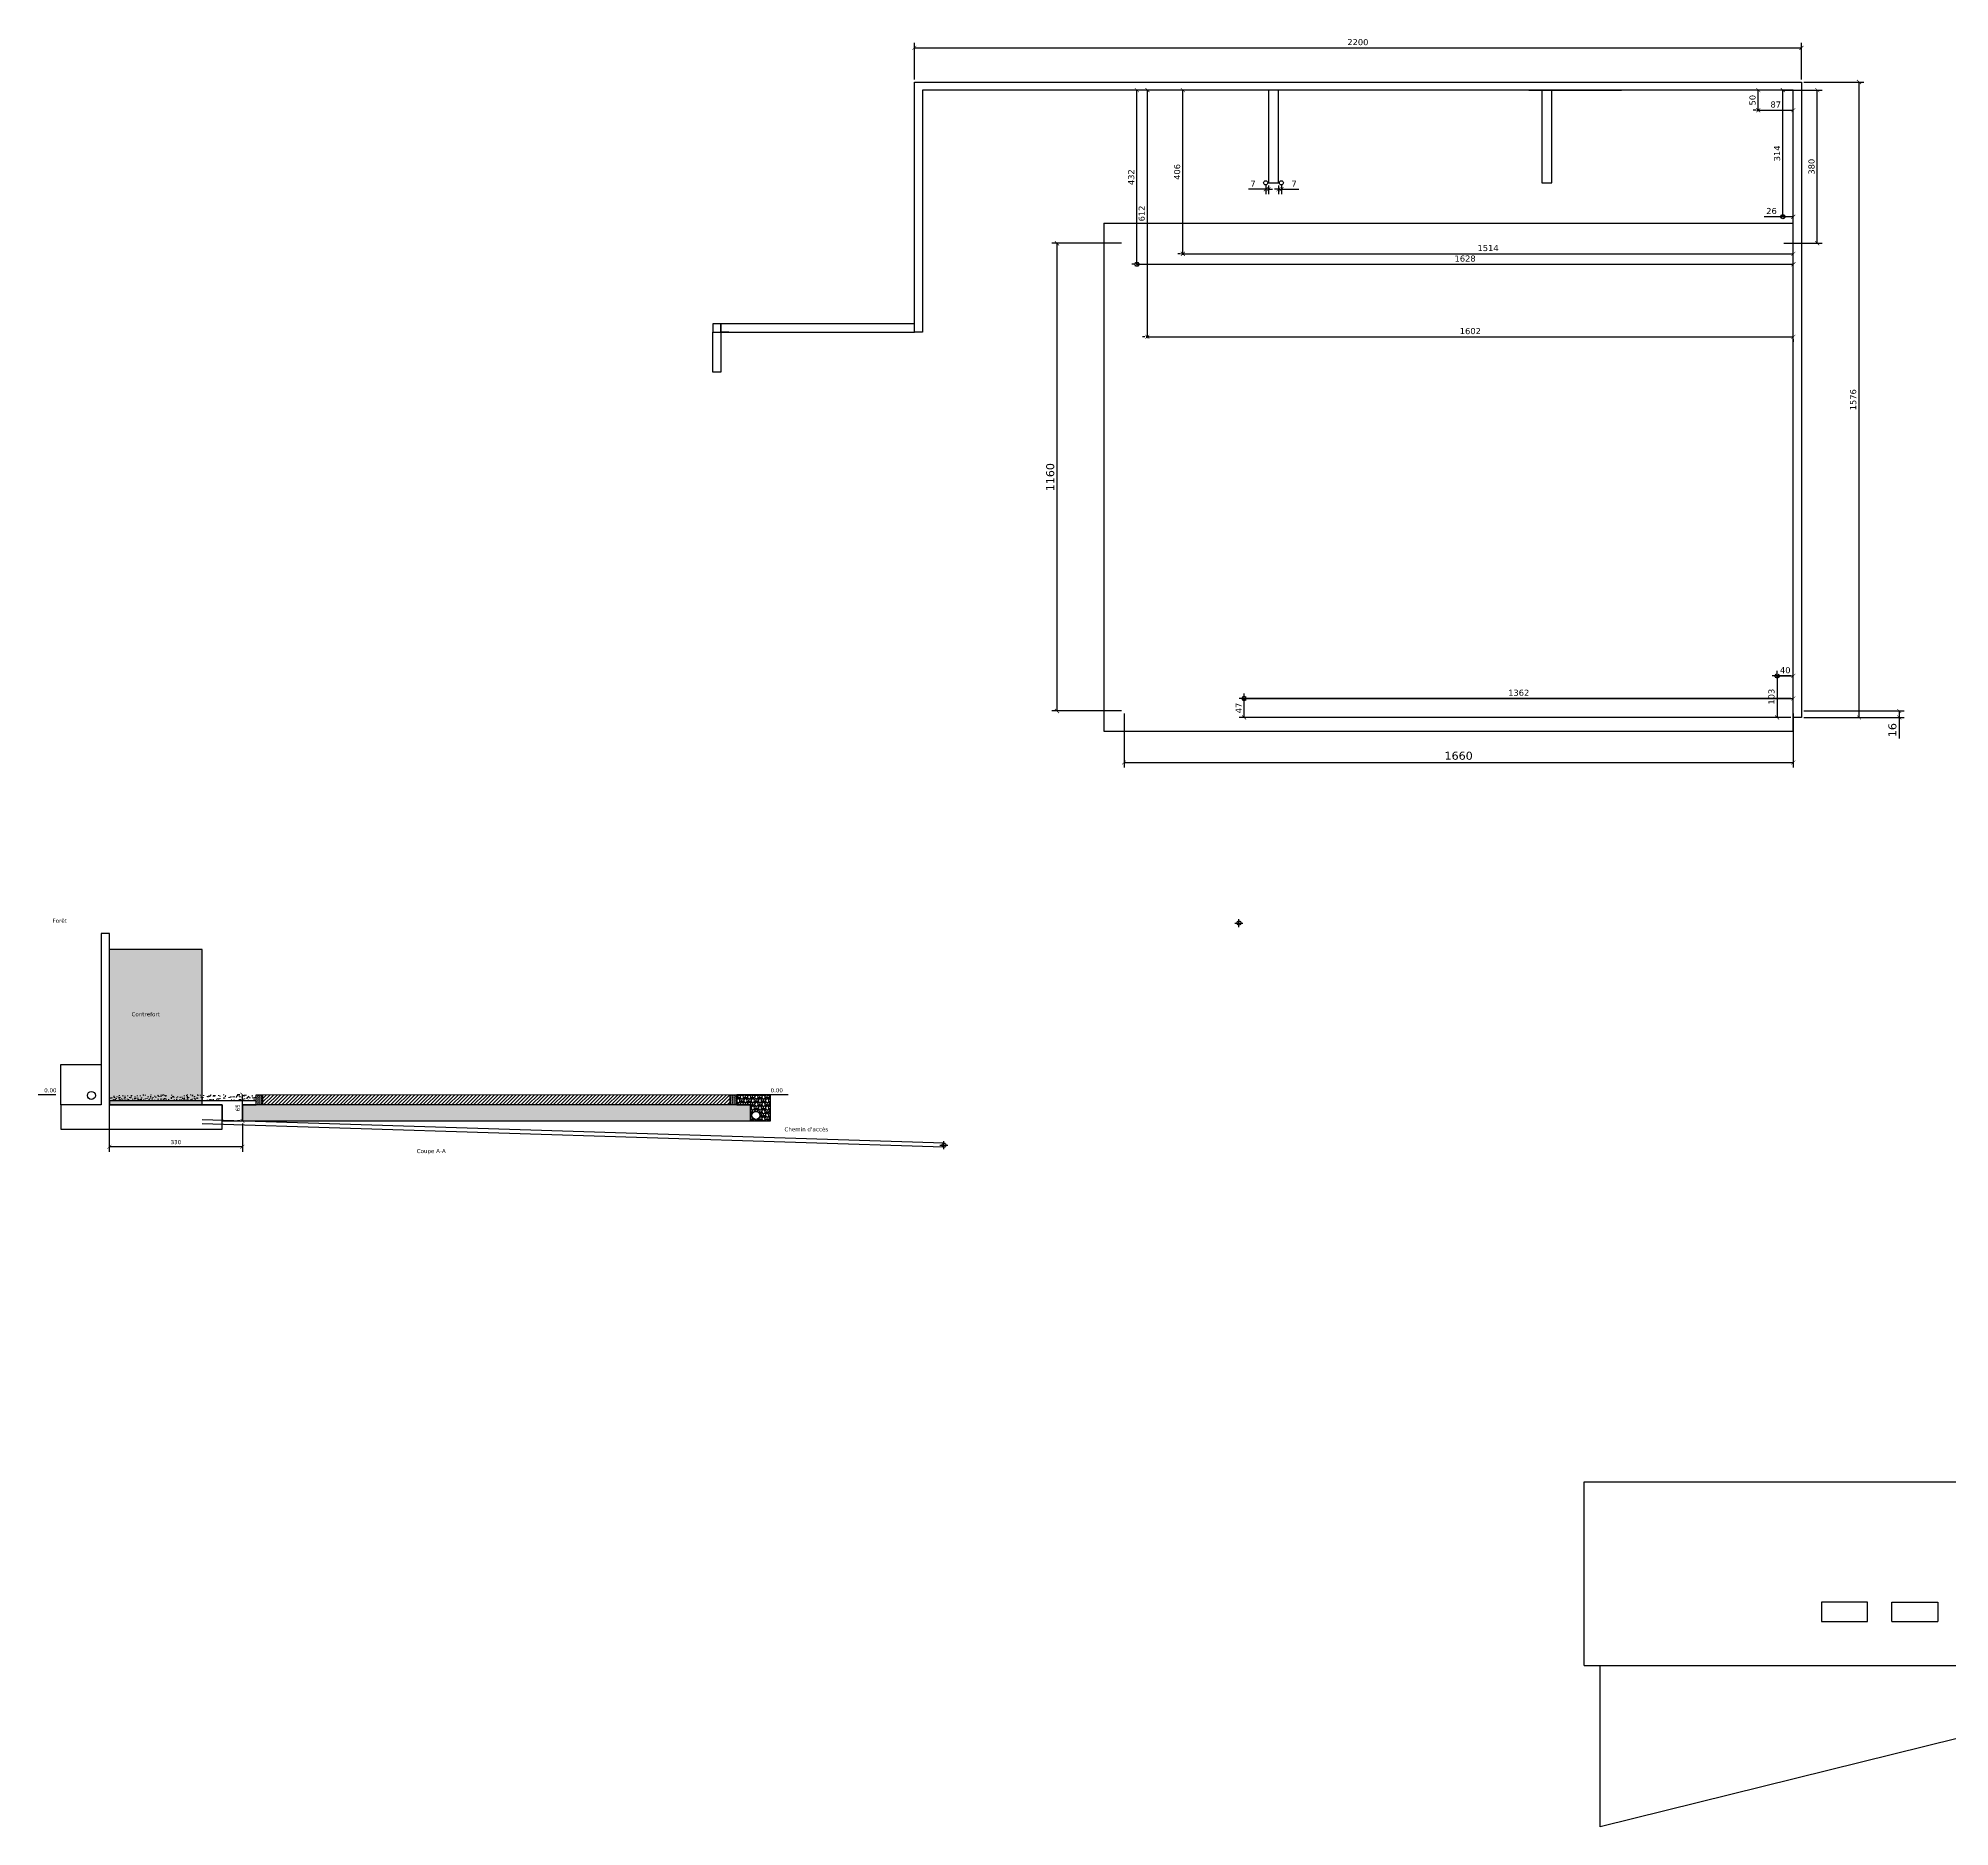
# Model space of a CAD drawing. Header units: centimetres. Extents: x -262314 to 1497847, y -126598 to 219599.
# Drawn here: x 198621 to 246031, y 58258 to 102619 of the extents above; entities that cross this region are included whole.
import ezdxf

# ---------------------------------------------------------------- set-up
doc = ezdxf.new("R2010")
doc.units = ezdxf.units.CM
doc.header["$PDMODE"] = 34
doc.header["$PDSIZE"] = 100
doc.layers.add('canalisations', color=1, linetype='Continuous', true_color=0xff0000)
for name, color, linetype in [('Dimensions', 6, 'Continuous'), ('Gravier', 120, 'Continuous'), ('Isolant pourtour radier', 36, 'Continuous'), ('Misapor', 4, 'Continuous'), ('Mur de soutenement', 1, 'Continuous'), ('Mur de soutenement-fondations', 242, 'Continuous'), ('Title Block', 250, 'Continuous')]:
    doc.layers.add(name, color=color, linetype=linetype)
doc.layers.add('hatches', color=253, linetype='Continuous', lineweight=5)
doc.styles.add('Seb', font='Verdana.ttf')
doc.dimstyles.new('d', dxfattribs={"dimtxt": 1, "dimasz": 1, "dimexe": 1.25, "dimexo": 0.625, "dimtad": 1, "dimdec": 1, "dimlfac": 0.1, "dimtxsty": 'Seb', "dimblk": 'ARCHTICK', "dimblk1": 'ARCHTICK', "dimblk2": 'ARCHTICK', "dimcen": 2.5, "dimclrd": 256, "dimclre": 256, "dimadec": 0, "dimazin": 0, "dimtfac": 1, "dimtdec": 1, "dimtmove": 0, "dimatfit": 3, "dimldrblk": 'ARCHTICK', "dimfxl": 1, "dimlwd": -1, "dimlwe": -1, "dimarcsym": 0})
pattern_1 = [(45, (138773.464, 181799.1), (4e-15, 44.9012806), [31.75, -31.75]), (135, (138795.914, 181821.55), (-44.9012806, 4e-15), [31.75, -31.75])]

# ---------------------------------------------------------------- blocks, each defined once
blk = doc.blocks.new('_ArchTick')
at = {"color": 0, "linetype": 'ByBlock', "const_width": 0.15}
blk.add_lwpolyline([(-0.5, -0.5), (0.5, 0.5)], dxfattribs=at)
blk = doc.blocks.new('*D2214')
at = {"layer": 'Defpoints', "color": 0, "transparency": 16777216}
for p in [(242350, 102379), (220350, 101532), (242350, 101532)]:
    blk.add_point(p, dxfattribs=at)
at = {"layer": 'Dimensions', "transparency": 16777216}
for p, q in [((220350, 101594), (220350, 102504)), ((242350, 101594), (242350, 102504)), ((220350, 102379), (242350, 102379))]:
    blk.add_line(p, q, dxfattribs=at)
at = {"layer": 'Dimensions', "transparency": 16777216, "xscale": 100, "yscale": 100, "zscale": 100, "rotation": 180}
blk.add_blockref('_ArchTick', (220350, 102379), dxfattribs=at)
at = {"layer": 'Dimensions', "transparency": 16777216, "xscale": 100, "yscale": 100, "zscale": 100}
blk.add_blockref('_ArchTick', (242350, 102379), dxfattribs=at)
at = {"layer": 'Dimensions', "color": 0, "transparency": 16777216, "insert": (231350, 102520), "char_height": 150, "attachment_point": 5, "style": 'Seb'}
blk.add_mtext('2200', dxfattribs=at)
blk = doc.blocks.new('*D2215')
at = {"layer": 'Defpoints', "color": 0, "transparency": 16777216}
for p in [(242350, 101532), (242350, 85772), (243778, 85772)]:
    blk.add_point(p, dxfattribs=at)
at = {"layer": 'Dimensions', "transparency": 16777216}
for p, q in [((242412, 101532), (243903, 101532)), ((243778, 101532), (243778, 85772)), ((242412, 85772), (243903, 85772))]:
    blk.add_line(p, q, dxfattribs=at)
at = {"layer": 'Dimensions', "transparency": 16777216, "xscale": 100, "yscale": 100, "zscale": 100}
for p, rotation in [((243778, 101532), 90), ((243778, 85772), 270)]:
    blk.add_blockref('_ArchTick', p, dxfattribs=dict(at, rotation=rotation))
at = {"layer": 'Dimensions', "color": 0, "transparency": 16777216, "insert": (243636, 93652), "char_height": 150, "attachment_point": 5, "rotation": 90, "style": 'Seb'}
blk.add_mtext('1576', dxfattribs=at)
blk = doc.blocks.new('*D2216')
at = {"layer": 'Defpoints', "color": 0, "transparency": 16777216}
for p in [(241850, 101332), (242743, 101332), (241850, 97532)]:
    blk.add_point(p, dxfattribs=at)
at = {"layer": 'Dimensions', "transparency": 16777216}
for p, q in [((241912, 101332), (242868, 101332)), ((242743, 97532), (242743, 101332)), ((241912, 97532), (242868, 97532))]:
    blk.add_line(p, q, dxfattribs=at)
at = {"layer": 'Dimensions', "transparency": 16777216, "xscale": 100, "yscale": 100, "zscale": 100}
for p, rotation in [((242743, 101332), 90), ((242743, 97532), 270)]:
    blk.add_blockref('_ArchTick', p, dxfattribs=dict(at, rotation=rotation))
at = {"layer": 'Dimensions', "color": 0, "transparency": 16777216, "insert": (242602, 99432), "char_height": 150, "attachment_point": 5, "rotation": 90, "style": 'Seb'}
blk.add_mtext('380', dxfattribs=at)
blk = doc.blocks.new('*D2217')
at = {"layer": 'Defpoints', "color": 0, "transparency": 16777216}
for p in [(241890, 98192), (241890, 98192), (242150, 98192)]:
    blk.add_point(p, dxfattribs=at)
at = {"layer": 'Dimensions', "transparency": 16777216}
for p, q in [((241890, 98192), (241429, 98192)), ((241890, 98254), (241890, 98317)), ((242150, 98192), (241890, 98192)), ((242150, 98254), (242150, 98317))]:
    blk.add_line(p, q, dxfattribs=at)
at = {"layer": 'Dimensions', "transparency": 16777216, "xscale": 100, "yscale": 100, "zscale": 100, "rotation": 180}
blk.add_blockref('_ArchTick', (241890, 98192), dxfattribs=at)
at = {"layer": 'Dimensions', "transparency": 16777216, "xscale": 100, "yscale": 100, "zscale": 100}
blk.add_blockref('_ArchTick', (242150, 98192), dxfattribs=at)
at = {"layer": 'Dimensions', "color": 0, "transparency": 16777216, "insert": (241609, 98333), "char_height": 150, "attachment_point": 5, "style": 'Seb'}
blk.add_mtext('26', dxfattribs=at)
blk = doc.blocks.new('*D2218')
at = {"layer": 'Defpoints', "color": 0, "transparency": 16777216}
for p in [(229064, 99032), (229064, 98872), (229134, 99032)]:
    blk.add_point(p, dxfattribs=at)
at = {"layer": 'Dimensions', "transparency": 16777216}
for p, q in [((229064, 98872), (228634, 98872)), ((229064, 98969), (229064, 98747)), ((229134, 98872), (229064, 98872)), ((229134, 98969), (229134, 98747)), ((229134, 98872), (229234, 98872))]:
    blk.add_line(p, q, dxfattribs=at)
at = {"layer": 'Dimensions', "transparency": 16777216, "xscale": 100, "yscale": 100, "zscale": 100}
blk.add_blockref('_ArchTick', (229064, 98872), dxfattribs=at)
at = {"layer": 'Dimensions', "transparency": 16777216, "xscale": 100, "yscale": 100, "zscale": 100, "rotation": 180}
blk.add_blockref('_ArchTick', (229134, 98872), dxfattribs=at)
at = {"layer": 'Dimensions', "color": 0, "transparency": 16777216, "insert": (228749, 99010), "char_height": 150, "attachment_point": 5, "style": 'Seb'}
blk.add_mtext('7', dxfattribs=at)
blk = doc.blocks.new('*D2219')
at = {"layer": 'Defpoints', "color": 0, "transparency": 16777216}
for p in [(229384, 99032), (229454, 99032), (229454, 98872)]:
    blk.add_point(p, dxfattribs=at)
at = {"layer": 'Dimensions', "transparency": 16777216}
for p, q in [((229384, 98872), (229284, 98872)), ((229384, 98969), (229384, 98747)), ((229384, 98872), (229454, 98872)), ((229454, 98969), (229454, 98747)), ((229454, 98872), (229883, 98872))]:
    blk.add_line(p, q, dxfattribs=at)
at = {"layer": 'Dimensions', "transparency": 16777216, "xscale": 100, "yscale": 100, "zscale": 100}
blk.add_blockref('_ArchTick', (229384, 98872), dxfattribs=at)
at = {"layer": 'Dimensions', "transparency": 16777216, "xscale": 100, "yscale": 100, "zscale": 100, "rotation": 180}
blk.add_blockref('_ArchTick', (229454, 98872), dxfattribs=at)
at = {"layer": 'Dimensions', "color": 0, "transparency": 16777216, "insert": (229768, 99010), "char_height": 150, "attachment_point": 5, "style": 'Seb'}
blk.add_mtext('7', dxfattribs=at)
blk = doc.blocks.new('*D2220')
at = {"layer": 'Defpoints', "color": 0, "transparency": 16777216}
for p in [(227010, 97272), (242150, 97272), (242150, 97272)]:
    blk.add_point(p, dxfattribs=at)
at = {"layer": 'Dimensions', "transparency": 16777216}
for p, q in [((227010, 97334), (227010, 97397)), ((227010, 97272), (242150, 97272)), ((242150, 97334), (242150, 97397))]:
    blk.add_line(p, q, dxfattribs=at)
at = {"layer": 'Dimensions', "transparency": 16777216, "xscale": 100, "yscale": 100, "zscale": 100, "rotation": 180}
blk.add_blockref('_ArchTick', (227010, 97272), dxfattribs=at)
at = {"layer": 'Dimensions', "transparency": 16777216, "xscale": 100, "yscale": 100, "zscale": 100}
blk.add_blockref('_ArchTick', (242150, 97272), dxfattribs=at)
at = {"layer": 'Dimensions', "color": 0, "transparency": 16777216, "insert": (234580, 97413), "char_height": 150, "attachment_point": 5, "style": 'Seb'}
blk.add_mtext('1514', dxfattribs=at)
blk = doc.blocks.new('*D2221')
at = {"layer": 'Defpoints', "color": 0, "transparency": 16777216}
for p in [(227010, 101332), (227010, 101332), (227010, 97272)]:
    blk.add_point(p, dxfattribs=at)
at = {"layer": 'Dimensions', "transparency": 16777216}
for p, q in [((226947, 101332), (226885, 101332)), ((227010, 97272), (227010, 101332)), ((226947, 97272), (226885, 97272))]:
    blk.add_line(p, q, dxfattribs=at)
at = {"layer": 'Dimensions', "transparency": 16777216, "xscale": 100, "yscale": 100, "zscale": 100}
for p, rotation in [((227010, 101332), 90), ((227010, 97272), 270)]:
    blk.add_blockref('_ArchTick', p, dxfattribs=dict(at, rotation=rotation))
at = {"layer": 'Dimensions', "color": 0, "transparency": 16777216, "insert": (226869, 99302), "char_height": 150, "attachment_point": 5, "rotation": 90, "style": 'Seb'}
blk.add_mtext('406', dxfattribs=at)
blk = doc.blocks.new('*D2222')
at = {"layer": 'Defpoints', "color": 0, "transparency": 16777216}
for p in [(241280, 101332), (241280, 101332), (241280, 100832)]:
    blk.add_point(p, dxfattribs=at)
at = {"layer": 'Dimensions', "transparency": 16777216}
for p, q in [((241217, 101332), (241155, 101332)), ((241280, 100832), (241280, 101332)), ((241217, 100832), (241155, 100832))]:
    blk.add_line(p, q, dxfattribs=at)
at = {"layer": 'Dimensions', "transparency": 16777216, "xscale": 100, "yscale": 100, "zscale": 100}
for p, rotation in [((241280, 101332), 90), ((241280, 100832), 270)]:
    blk.add_blockref('_ArchTick', p, dxfattribs=dict(at, rotation=rotation))
at = {"layer": 'Dimensions', "color": 0, "transparency": 16777216, "insert": (241139, 101082), "char_height": 150, "attachment_point": 5, "rotation": 90, "style": 'Seb'}
blk.add_mtext('50', dxfattribs=at)
blk = doc.blocks.new('*D2223')
at = {"layer": 'Defpoints', "color": 0, "transparency": 16777216}
for p in [(241280, 100832), (242150, 100832), (242150, 100832)]:
    blk.add_point(p, dxfattribs=at)
at = {"layer": 'Dimensions', "transparency": 16777216}
for p, q in [((241280, 100894), (241280, 100957)), ((241280, 100832), (242150, 100832)), ((242150, 100894), (242150, 100957))]:
    blk.add_line(p, q, dxfattribs=at)
at = {"layer": 'Dimensions', "transparency": 16777216, "xscale": 100, "yscale": 100, "zscale": 100, "rotation": 180}
blk.add_blockref('_ArchTick', (241280, 100832), dxfattribs=at)
at = {"layer": 'Dimensions', "transparency": 16777216, "xscale": 100, "yscale": 100, "zscale": 100}
blk.add_blockref('_ArchTick', (242150, 100832), dxfattribs=at)
at = {"layer": 'Dimensions', "color": 0, "transparency": 16777216, "insert": (241715, 100973), "char_height": 150, "attachment_point": 5, "style": 'Seb'}
blk.add_mtext('87', dxfattribs=at)
blk = doc.blocks.new('*D2224')
at = {"layer": 'Defpoints', "color": 0, "transparency": 16777216}
for p in [(241890, 101332), (241890, 101332), (241890, 98192)]:
    blk.add_point(p, dxfattribs=at)
at = {"layer": 'Dimensions', "transparency": 16777216}
for p, q in [((241827, 101332), (241765, 101332)), ((241890, 98192), (241890, 101332)), ((241827, 98192), (241765, 98192))]:
    blk.add_line(p, q, dxfattribs=at)
at = {"layer": 'Dimensions', "transparency": 16777216, "xscale": 100, "yscale": 100, "zscale": 100}
for p, rotation in [((241890, 101332), 90), ((241890, 98192), 270)]:
    blk.add_blockref('_ArchTick', p, dxfattribs=dict(at, rotation=rotation))
at = {"layer": 'Dimensions', "color": 0, "transparency": 16777216, "insert": (241749, 99762), "char_height": 150, "attachment_point": 5, "rotation": 90, "style": 'Seb'}
blk.add_mtext('314', dxfattribs=at)
blk = doc.blocks.new('*D2225')
at = {"layer": 'Defpoints', "color": 0, "transparency": 16777216}
for p in [(225870, 97012), (242150, 97012), (242150, 97012)]:
    blk.add_point(p, dxfattribs=at)
at = {"layer": 'Dimensions', "transparency": 16777216}
for p, q in [((225870, 97074), (225870, 97137)), ((225870, 97012), (242150, 97012)), ((242150, 97074), (242150, 97137))]:
    blk.add_line(p, q, dxfattribs=at)
at = {"layer": 'Dimensions', "transparency": 16777216, "xscale": 100, "yscale": 100, "zscale": 100, "rotation": 180}
blk.add_blockref('_ArchTick', (225870, 97012), dxfattribs=at)
at = {"layer": 'Dimensions', "transparency": 16777216, "xscale": 100, "yscale": 100, "zscale": 100}
blk.add_blockref('_ArchTick', (242150, 97012), dxfattribs=at)
at = {"layer": 'Dimensions', "color": 0, "transparency": 16777216, "insert": (234010, 97153), "char_height": 150, "attachment_point": 5, "style": 'Seb'}
blk.add_mtext('1628', dxfattribs=at)
blk = doc.blocks.new('*D2226')
at = {"layer": 'Defpoints', "color": 0, "transparency": 16777216}
for p in [(225870, 101332), (225870, 101332), (225870, 97012)]:
    blk.add_point(p, dxfattribs=at)
at = {"layer": 'Dimensions', "transparency": 16777216}
for p, q in [((225807, 101332), (225745, 101332)), ((225870, 97012), (225870, 101332)), ((225807, 97012), (225745, 97012))]:
    blk.add_line(p, q, dxfattribs=at)
at = {"layer": 'Dimensions', "transparency": 16777216, "xscale": 100, "yscale": 100, "zscale": 100}
for p, rotation in [((225870, 101332), 90), ((225870, 97012), 270)]:
    blk.add_blockref('_ArchTick', p, dxfattribs=dict(at, rotation=rotation))
at = {"layer": 'Dimensions', "color": 0, "transparency": 16777216, "insert": (225729, 99172), "char_height": 150, "attachment_point": 5, "rotation": 90, "style": 'Seb'}
blk.add_mtext('432', dxfattribs=at)
blk = doc.blocks.new('*D2227')
at = {"layer": 'Defpoints', "color": 0, "transparency": 16777216}
for p in [(226130, 95212), (242150, 95216), (242150, 95212)]:
    blk.add_point(p, dxfattribs=at)
at = {"layer": 'Dimensions', "transparency": 16777216}
for p, q in [((226130, 95274), (226130, 95337)), ((226130, 95212), (242150, 95212)), ((242150, 95153), (242150, 95087))]:
    blk.add_line(p, q, dxfattribs=at)
at = {"layer": 'Dimensions', "transparency": 16777216, "xscale": 100, "yscale": 100, "zscale": 100, "rotation": 180}
blk.add_blockref('_ArchTick', (226130, 95212), dxfattribs=at)
at = {"layer": 'Dimensions', "transparency": 16777216, "xscale": 100, "yscale": 100, "zscale": 100}
blk.add_blockref('_ArchTick', (242150, 95212), dxfattribs=at)
at = {"layer": 'Dimensions', "color": 0, "transparency": 16777216, "insert": (234140, 95353), "char_height": 150, "attachment_point": 5, "style": 'Seb'}
blk.add_mtext('1602', dxfattribs=at)
blk = doc.blocks.new('*D2228')
at = {"layer": 'Defpoints', "color": 0, "transparency": 16777216}
for p in [(226130, 101332), (226130, 101332), (226130, 95212)]:
    blk.add_point(p, dxfattribs=at)
at = {"layer": 'Dimensions', "transparency": 16777216}
for p, q in [((226067, 101332), (226005, 101332)), ((226130, 95212), (226130, 101332)), ((226067, 95212), (226005, 95212))]:
    blk.add_line(p, q, dxfattribs=at)
at = {"layer": 'Dimensions', "transparency": 16777216, "xscale": 100, "yscale": 100, "zscale": 100}
for p, rotation in [((226130, 101332), 90), ((226130, 95212), 270)]:
    blk.add_blockref('_ArchTick', p, dxfattribs=dict(at, rotation=rotation))
at = {"layer": 'Dimensions', "color": 0, "transparency": 16777216, "insert": (225989, 98272), "char_height": 150, "attachment_point": 5, "rotation": 90, "style": 'Seb'}
blk.add_mtext('612', dxfattribs=at)
blk = doc.blocks.new('*D2229')
at = {"layer": 'Defpoints', "color": 0, "transparency": 16777216}
for p in [(241750, 86802), (242150, 86802), (242150, 86802)]:
    blk.add_point(p, dxfattribs=at)
at = {"layer": 'Dimensions', "transparency": 16777216}
for p, q in [((241750, 86864), (241750, 86927)), ((241750, 86802), (242150, 86802)), ((242150, 86864), (242150, 86927))]:
    blk.add_line(p, q, dxfattribs=at)
at = {"layer": 'Dimensions', "transparency": 16777216, "xscale": 100, "yscale": 100, "zscale": 100, "rotation": 180}
blk.add_blockref('_ArchTick', (241750, 86802), dxfattribs=at)
at = {"layer": 'Dimensions', "transparency": 16777216, "xscale": 100, "yscale": 100, "zscale": 100}
blk.add_blockref('_ArchTick', (242150, 86802), dxfattribs=at)
at = {"layer": 'Dimensions', "color": 0, "transparency": 16777216, "insert": (241950, 86943), "char_height": 150, "attachment_point": 5, "style": 'Seb'}
blk.add_mtext('40', dxfattribs=at)
blk = doc.blocks.new('*D2230')
at = {"layer": 'Defpoints', "color": 0, "transparency": 16777216}
for p in [(242150, 86802), (241750, 85772), (242150, 85772)]:
    blk.add_point(p, dxfattribs=at)
at = {"layer": 'Dimensions', "transparency": 16777216}
for p, q in [((242087, 86802), (241625, 86802)), ((241750, 86802), (241750, 85772)), ((242087, 85772), (241625, 85772))]:
    blk.add_line(p, q, dxfattribs=at)
at = {"layer": 'Dimensions', "transparency": 16777216, "xscale": 100, "yscale": 100, "zscale": 100}
for p, rotation in [((241750, 86802), 90), ((241750, 85772), 270)]:
    blk.add_blockref('_ArchTick', p, dxfattribs=dict(at, rotation=rotation))
at = {"layer": 'Dimensions', "color": 0, "transparency": 16777216, "insert": (241609, 86287), "char_height": 150, "attachment_point": 5, "rotation": 90, "style": 'Seb'}
blk.add_mtext('103', dxfattribs=at)
blk = doc.blocks.new('*D2231')
at = {"layer": 'Defpoints', "color": 0, "transparency": 16777216}
for p in [(228530, 86242), (242150, 86242), (242150, 86242)]:
    blk.add_point(p, dxfattribs=at)
at = {"layer": 'Dimensions', "transparency": 16777216}
for p, q in [((228530, 86304), (228530, 86367)), ((242150, 86304), (242150, 86367)), ((228530, 86242), (242150, 86242))]:
    blk.add_line(p, q, dxfattribs=at)
at = {"layer": 'Dimensions', "transparency": 16777216, "xscale": 100, "yscale": 100, "zscale": 100, "rotation": 180}
blk.add_blockref('_ArchTick', (228530, 86242), dxfattribs=at)
at = {"layer": 'Dimensions', "transparency": 16777216, "xscale": 100, "yscale": 100, "zscale": 100}
blk.add_blockref('_ArchTick', (242150, 86242), dxfattribs=at)
at = {"layer": 'Dimensions', "color": 0, "transparency": 16777216, "insert": (235340, 86383), "char_height": 150, "attachment_point": 5, "style": 'Seb'}
blk.add_mtext('1362', dxfattribs=at)
blk = doc.blocks.new('*D2233')
at = {"layer": 'Defpoints', "color": 0, "transparency": 16777216}
for p in [(228530, 86242), (242150, 86242), (242150, 85772)]:
    blk.add_point(p, dxfattribs=at)
at = {"layer": 'Dimensions', "transparency": 16777216}
for p, q in [((242087, 86242), (228405, 86242)), ((228530, 85772), (228530, 86242)), ((242087, 85772), (228405, 85772))]:
    blk.add_line(p, q, dxfattribs=at)
at = {"layer": 'Dimensions', "transparency": 16777216, "xscale": 100, "yscale": 100, "zscale": 100}
for p, rotation in [((228530, 86242), 90), ((228530, 85772), 270)]:
    blk.add_blockref('_ArchTick', p, dxfattribs=dict(at, rotation=rotation))
at = {"layer": 'Dimensions', "color": 0, "transparency": 16777216, "insert": (228392, 86007), "char_height": 150, "attachment_point": 5, "rotation": 90, "style": 'Seb'}
blk.add_mtext('47', dxfattribs=at)
blk = doc.blocks.new('*D2234')
at = {"layer": 'Defpoints', "color": 0, "transparency": 16777216}
for p in [(200384, 75763), (203684, 75763), (200384, 75123)]:
    blk.add_point(p, dxfattribs=at)
at = {"layer": 'Dimensions', "transparency": 16777216}
for p, q in [((200384, 75701), (200384, 74998)), ((203684, 75701), (203684, 74998)), ((203684, 75123), (200384, 75123))]:
    blk.add_line(p, q, dxfattribs=at)
at = {"layer": 'Dimensions', "transparency": 16777216, "xscale": 100, "yscale": 100, "zscale": 100, "rotation": 180}
blk.add_blockref('_ArchTick', (200384, 75123), dxfattribs=at)
at = {"layer": 'Dimensions', "transparency": 16777216, "xscale": 100, "yscale": 100, "zscale": 100}
blk.add_blockref('_ArchTick', (203684, 75123), dxfattribs=at)
at = {"layer": 'Dimensions', "color": 0, "transparency": 16777216, "insert": (202034, 75238), "char_height": 100, "attachment_point": 5, "style": 'Seb'}
blk.add_mtext('330', dxfattribs=at)
blk = doc.blocks.new('*D2235')
at = {"layer": 'Defpoints', "color": 0, "transparency": 16777216}
for p in [(203685, 76413), (203685, 76413), (203685, 75763)]:
    blk.add_point(p, dxfattribs=at)
at = {"layer": 'Dimensions', "transparency": 16777216}
for p, q in [((203623, 76413), (203560, 76413)), ((203685, 75763), (203685, 76413)), ((203623, 75763), (203560, 75763))]:
    blk.add_line(p, q, dxfattribs=at)
at = {"layer": 'Dimensions', "transparency": 16777216, "xscale": 100, "yscale": 100, "zscale": 100}
for p, rotation in [((203685, 76413), 90), ((203685, 75763), 270)]:
    blk.add_blockref('_ArchTick', p, dxfattribs=dict(at, rotation=rotation))
at = {"layer": 'Dimensions', "color": 0, "transparency": 16777216, "insert": (203570, 76088), "char_height": 100, "attachment_point": 5, "rotation": 90, "style": 'Seb'}
blk.add_mtext('65', dxfattribs=at)
blk = doc.blocks.new('*D2237')
at = {"layer": 'Defpoints', "color": 0, "transparency": 16777216}
for p in [(225550, 85932), (242150, 85932), (242150, 84654)]:
    blk.add_point(p, dxfattribs=at)
at = {"layer": 'Dimensions', "transparency": 16777216}
for p, q in [((225550, 85869), (225550, 84529)), ((242150, 85869), (242150, 84529)), ((225550, 84654), (242150, 84654))]:
    blk.add_line(p, q, dxfattribs=at)
at = {"layer": 'Dimensions', "transparency": 16777216, "xscale": 100, "yscale": 100, "zscale": 100, "rotation": 180}
blk.add_blockref('_ArchTick', (225550, 84654), dxfattribs=at)
at = {"layer": 'Dimensions', "transparency": 16777216, "xscale": 100, "yscale": 100, "zscale": 100}
blk.add_blockref('_ArchTick', (242150, 84654), dxfattribs=at)
at = {"layer": 'Dimensions', "color": 0, "transparency": 16777216, "insert": (233850, 84821), "char_height": 200, "attachment_point": 5, "style": 'Seb'}
blk.add_mtext('1660', dxfattribs=at)
blk = doc.blocks.new('*D2238')
at = {"layer": 'Defpoints', "color": 0, "transparency": 16777216}
for p in [(242350, 85932), (242350, 85772), (244777, 85772)]:
    blk.add_point(p, dxfattribs=at)
at = {"layer": 'Dimensions', "transparency": 16777216}
for p, q in [((242412, 85932), (244902, 85932)), ((244777, 85932), (244777, 85772)), ((242412, 85772), (244902, 85772)), ((244777, 85772), (244777, 85246))]:
    blk.add_line(p, q, dxfattribs=at)
at = {"layer": 'Dimensions', "transparency": 16777216, "xscale": 100, "yscale": 100, "zscale": 100}
for p, rotation in [((244777, 85932), 90), ((244777, 85772), 270)]:
    blk.add_blockref('_ArchTick', p, dxfattribs=dict(at, rotation=rotation))
at = {"layer": 'Dimensions', "color": 0, "transparency": 16777216, "insert": (244609, 85459), "char_height": 200, "attachment_point": 5, "rotation": 90, "style": 'Seb'}
blk.add_mtext('16', dxfattribs=at)
blk = doc.blocks.new('*D2239')
at = {"layer": 'Defpoints', "color": 0, "transparency": 16777216}
for p in [(225550, 97532), (223888, 85932), (225550, 85932)]:
    blk.add_point(p, dxfattribs=at)
at = {"layer": 'Dimensions', "transparency": 16777216}
for p, q in [((225487, 97532), (223763, 97532)), ((223888, 97532), (223888, 85932)), ((225487, 85932), (223763, 85932))]:
    blk.add_line(p, q, dxfattribs=at)
at = {"layer": 'Dimensions', "transparency": 16777216, "xscale": 100, "yscale": 100, "zscale": 100}
for p, rotation in [((223888, 97532), 90), ((223888, 85932), 270)]:
    blk.add_blockref('_ArchTick', p, dxfattribs=dict(at, rotation=rotation))
at = {"layer": 'Dimensions', "color": 0, "transparency": 16777216, "insert": (223721, 91732), "char_height": 200, "attachment_point": 5, "rotation": 90, "style": 'Seb'}
blk.add_mtext('1160', dxfattribs=at)

msp = doc.modelspace()

# ---------------------------------------------------------------- hatches: boundary and pattern name
at = {"layer": 'hatches'}
h = msp.add_hatch(dxfattribs=at)
h.set_pattern_fill('AR-CONC', color=256, angle=45)
h.set_pattern_definition([(95, (138773.46, 181799.1), (140.09465, 117.55338), [19.05, -209.55]), (40, (138773.46, 181799.1), (-160.01845, 110.17673), [15.24, -167.64058]), (145.45144, (138785.14, 181808.9), (-19.9238, 227.7301), [16.19, -178.09024]), (91.1842, (138737.54, 181835.02), (221.41024, 161.9534), [28.575, -314.325]), (141.63556, (138756, 181848.52), (-7.0866, 342.82676), [24.285, -267.1356]), (36.18415, (138737.54, 181835.02), (-7.0866, 342.82676), [22.85997, -251.45973]), (66, (138764.48, 181844), (179.51998, 34.89515), [19.05, -209.55]), (11, (138764.48, 181844), (-86.53993, 173.9412), [15.24, -167.64]), (116.45145, (138779.44, 181846.9), (92.98005, 208.83634), [16.19, -178.08994]), (82.5, (138773.464, 181799.1), (-57.60547, 61.973414), [0, -165.608, 0, -170.18, 0, -168.275]), (52.5, (138773.46, 181799.1), (-23.58973, 118.087), [0, -97.028, 0, -161.798, 0, -64.135]), (12.5, (138733.41, 181759.046), (99.927863, 91.826196), [0, -63.5, 0, -198.12, 0, -262.89]), (2.5, (138715.45, 181741.09), (86.7639, 122.72239), [0, -82.55, 0, -131.572, 0, -186.69])])
edge = h.paths.add_edge_path()
edge.add_line((200384.45, 76163.33), (202684.45, 76163.33))
edge.add_line((202684.45, 76163.33), (202684.45, 80013.33))
edge.add_line((202684.45, 80013.33), (200384.45, 80013.33))
h = msp.add_hatch(dxfattribs=at)
h.set_pattern_fill('AR-CONC', color=256)
h.set_pattern_definition([(50, (138773.46, 145799.1), (182.18467, -15.93909), [19.05, -209.55]), (355, (138773.46, 145799.1), (-35.24342, 191.05685), [15.24, -167.6406]), (100.45144, (138788.65, 145797.77), (146.94125, 175.11775), [16.19, -178.09024]), (46.1842, (138773.46, 145849.9), (271.07904, -42.04233), [28.575, -314.325]), (96.63556, (138796.05, 145846.4), (237.4041, 247.4261), [24.285, -267.1356]), (351.18415, (138773.46, 145849.9), (237.4041, 247.4261), [22.86, -251.4597]), (21, (138798.86, 145837.2), (151.6144, -102.2652), [19.05, -209.55]), (326, (138798.86, 145837.2), (61.80203, 184.18797), [15.24, -167.64]), (71.45144, (138811.5, 145828.68), (213.41642, 81.92277), [16.19, -178.08994]), (37.5, (138773.464, 145799.1), (3.088603, 84.55504), [0, -165.608, 0, -170.18, 0, -168.275]), (7.5, (138773.46, 145799.1), (66.81966, 100.180575), [0, -97.028, 0, -161.798, 0, -64.135]), (327.5, (138716.82, 145799.1), (135.590595, -5.728744), [0, -63.5, 0, -198.12, 0, -262.89]), (317.5, (138691.42, 145799.1), (148.12918, 25.42649), [0, -82.55, 0, -131.572, 0, -186.69])])
h.paths.add_polyline_path([(200384.45, 76413.33), (204024.45, 76413.33), (204024.45, 76263.33), (200384.45, 76263.33)])
h = msp.add_hatch(dxfattribs=at)
h.set_pattern_fill('ZIGZAG', color=256, scale=10, angle=45)
h.set_pattern_definition(pattern_1)
h.paths.add_polyline_path([(204024.45, 76413.33), (204184.45, 76413.33), (204184.45, 76163.33), (204024.45, 76163.33)])
h = msp.add_hatch(dxfattribs=at)
h.set_pattern_fill('ANSI31', color=256, scale=20)
h.set_pattern_definition([(45, (138773.464, 181799.1), (-44.90128, 44.90128), [])])
h.paths.add_polyline_path([(204184.45, 76163.33), (215784.45, 76163.33), (215784.45, 76413.33), (204184.45, 76413.33)])
h = msp.add_hatch(dxfattribs=at)
h.set_pattern_fill('ZIGZAG', color=256, scale=10, angle=45)
h.set_pattern_definition(pattern_1)
h.paths.add_polyline_path([(215784.45, 76413.33), (215944.45, 76413.33), (215944.45, 76163.33), (215784.45, 76163.33)])
h = msp.add_hatch(dxfattribs=at)
h.set_pattern_fill('GRAVEL', color=256, scale=5, angle=45)
h.set_pattern_definition([(273.0127875, (138748.319, 181953.559), (89.8025611, -1526.6435406), [17.08607, -1691.52418]), (229.969741, (138749.217, 181936.4963), (987.82816778, 1167.43330043), [29.32024, -2902.70244]), (177.510447, (138730.358, 181914.046), (1885.85378546, -89.8025605), [20.67408, -2046.73614]), (312.273689, (138717.786, 181856.572), (-1706.2486628, 1885.8537856), [26.70023, -2643.32187]), (337.833654, (138735.7465, 181836.8155), (-1526.6435406, 628.61792842), [26.18169, -2591.99039]), (42.273689, (138759.993, 181826.937), (-1885.8537856, -1706.2486628), [26.70023, -2643.32187]), (82.6942405, (138779.7498, 181844.8977), (-269.40768351, -2065.45890786), [35.30968, -3495.65577]), (117.2553284, (138784.24, 181879.9207), (-1347.03841794, 2604.27427523), [33.33598, -3300.26283]), (166.4295656, (138768.9735, 181909.5556), (-1885.85378546, 449.0128059), [26.79065, -2652.27728]), (220.236358, (138742.931, 181915.842), (1077.6307347, 898.0256119), [30.58566, -1498.69685]), (267.3974378, (138719.582, 181896.085), (-89.80256114, -2065.45890785), [39.5539, -3915.83863]), (183.814075, (138807.589, 181944.579), (-1167.4332957, -89.8025611), [13.50023, -1336.52829]), (216.4692344, (138794.118, 181943.6805), (1347.038418, 987.82817355), [25.6841, -2542.73195]), (270, (138773.46, 181928.41), (89.80256, -89.80256), [17.96047, -161.64466]), (248.19859, (138756.401, 181932.904), (269.4076837, 628.6179285), [9.67207, -957.53112]), (336.80141, (138752.81, 181923.924), (-359.210245, 179.6051224), [13.67828, -670.23765]), (75.963757, (138765.381, 181918.536), (89.8025612, 449.012806), [22.21598, -718.31491]), (206.56505, (138770.77, 181940.09), (269.407684, 89.802561), [16.06436, -385.5449]), (61.3895403, (138700.7235, 181871.8385), (628.61792847, 1167.43329574), [22.5044, -2227.94133]), (115.346176, (138711.5, 181891.595), (628.61792843, -1347.0384182), [18.87995, -1869.11078]), (338.19859, (138752.809, 181958.049), (-628.6179285, 269.4076837), [19.344, -947.85918]), (28.6104597, (138770.7695, 181950.865), (-1167.4332957, -628.61792856), [22.5044, -2227.94133]), (24.443955, (138756.401, 181816.161), (-628.6179285, -269.4076836), [21.70176, -1063.38672]), (339.7751406, (138776.158, 181825.141), (-1436.84097966, 538.8153665), [18.1836, -1800.17967]), (111.80141, (138843.51, 181869.144), (-269.4076837, 628.6179285), [19.344, -947.85918]), (62.3540246, (138836.3254, 181887.105), (-808.2230508, -1526.64354063), [21.28914, -2107.6188]), (114.443955, (138799.506, 181825.141), (269.4076836, -628.6179285), [10.85088, -1074.2376]), (146.309932, (138838.121, 181863.756), (-449.012806, 269.4076836), [6.47573, -641.09975]), (210.963757, (138832.733, 181867.348), (359.210245, 179.6051224), [26.18168, -497.45273]), (231.009006, (138810.2826, 181853.878), (808.22305084, 987.82817336), [24.26335, -2402.06824]), (348.690068, (138773.464, 181910.454), (-269.407684, 89.802561), [18.3162, -439.58882]), (38.1572266, (138791.424, 181906.8615), (1706.24866293, 1347.03841825), [31.97784, -3165.80045]), (105.945396, (138816.569, 181926.618), (269.4076836, -987.8281733), [13.07541, -1294.46962]), (135, (138812.98, 181939.19), (-179.60512, 1e-14), [7.62, -119.38]), (165.256437, (138805.7925, 181854.776), (987.8281733, -269.4076837), [17.64335, -1746.69704]), (93.0127875, (138788.73, 181859.266), (-89.8025611, 1526.6435406), [34.17214, -1674.43811]), (45, (138786.93, 181893.39), (1e-14, 179.60512), [33.02, -93.98]), (10.3048465, (138810.283, 181916.74), (1526.64354044, 269.40768446), [20.08048, -1987.96584]), (299.054604, (138830.04, 181920.332), (269.4076836, -449.012806), [18.49145, -906.0825]), (252.6459754, (138839.0195, 181904.1674), (-808.22305108, -2604.27427505), [30.10725, -2980.62322]), (220.4260787, (138830.039, 181875.4306), (-1257.23585695, -1077.63073453), [31.85147, -3153.29232])])
h.paths.add_polyline_path([(216520.82, 75902.22, 1), (216320.82, 75902.22, 1)], flags=16)
h.paths.add_polyline_path([(216284.45, 75763.33), (216784.45, 75763.33), (216784.45, 76413.33), (215944.45, 76413.33), (215944.45, 76163.33), (216284.45, 76163.33)])
h = msp.add_hatch(dxfattribs=at)
h.set_pattern_fill('HONEY', color=256, scale=10, angle=45)
h.set_pattern_definition([(45, (138773.464, 145799.098), (14.233136, 53.118785), [31.75, -63.5]), (165, (138773.464, 145799.098), (-53.118785, -14.2331355), [31.75, -63.5]), (105, (138773.464, 145799.098), (-38.8856496, 38.88565), [-63.5, 31.75])])
h.paths.add_polyline_path([(204184.45, 76163.33), (203684.45, 76163.33), (203684.45, 75763.33), (216284.45, 75763.33), (216284.45, 76163.33)])

# ---------------------------------------------------------------- linework, layer by layer
at = {"layer": 'canalisations'}
for p, q in [((221086.03, 75213.3), (202684.45, 75794.96)), ((221082.87, 75113.35), (202684.45, 75694.91))]:
    msp.add_line(p, q, dxfattribs=at)
for centre, radius in [((241279.82, 100831.92), 25), ((229063.6, 99031.92), 50), ((229453.6, 99031.92), 50), ((241889.82, 98191.92), 50), ((227009.82, 97271.92), 20), ((225869.82, 97011.92), 50), ((226129.82, 95211.74), 25), ((241749.82, 86801.92), 50), ((228529.58, 86241.92), 50)]:
    msp.add_circle(centre, radius, dxfattribs=at)
for p in [(228399.82, 80671.92), (221084.45, 75163.33)]:
    msp.add_point(p, dxfattribs=at)
at = {"layer": 'Gravier'}
msp.add_lwpolyline([(199184.45, 76163.33), (199184.45, 77163.33), (200184.45, 77163.33), (200184.45, 76163.33), (199184.45, 76163.33)], dxfattribs=at)
for points in [[(216284.45, 75763.33), (216784.45, 75763.33), (216784.45, 76413.33), (215944.45, 76413.33), (215944.45, 76163.33), (216284.45, 76163.33)], [(200384.45, 76163.33), (203184.45, 76163.33), (203184.45, 75763.33), (203684.45, 75763.33), (203684.45, 76163.33), (204024.45, 76163.33), (204024.45, 76263.33), (200384.45, 76263.33)]]:
    msp.add_lwpolyline(points, close=True, dxfattribs=at)
for centre in [(199939.97, 76396.43), (216420.82, 75902.22)]:
    msp.add_circle(centre, 100, dxfattribs=at)
at = {"layer": 'hatches'}
msp.add_lwpolyline([(204184.45, 76163.33), (215784.45, 76163.33), (215784.45, 76413.33), (204184.45, 76413.33)], close=True, dxfattribs=at)
at = {"layer": 'Isolant pourtour radier'}
msp.add_lwpolyline([(204024.45, 76413.33), (204184.45, 76413.33), (204184.45, 76163.33), (204024.45, 76163.33), (204024.45, 76413.33)], dxfattribs=at)
msp.add_lwpolyline([(215784.45, 76413.33), (215944.45, 76413.33), (215944.45, 76163.33), (215784.45, 76163.33)], close=True, dxfattribs=at)
at = {"layer": 'Misapor'}
for p, q in [((225049.82, 98031.92), (242149.82, 98031.92)), ((225049.82, 98031.92), (225049.82, 85431.92)), ((225049.82, 85431.92), (242149.82, 85431.92)), ((242149.82, 85431.92), (242149.82, 85771.92))]:
    msp.add_line(p, q, dxfattribs=at)
msp.add_lwpolyline([(204184.45, 76163.33), (203684.45, 76163.33), (203684.45, 75763.33), (216284.45, 75763.33), (216284.45, 76163.33), (204184.45, 76163.33)], dxfattribs=at)
at = {"layer": 'Mur de soutenement'}
for p, q in [((220349.82, 95531.92), (215549.82, 95531.92)), ((215549.82, 95531.92), (215549.82, 95331.92)), ((215549.82, 95331.92), (220349.82, 95331.92)), ((215749.82, 95331.92), (215549.82, 95331.92)), ((220349.82, 95331.92), (220349.82, 95531.92)), ((220349.82, 95331.92), (220349.82, 95531.92)), ((236960.55, 66814.79), (253520.55, 66814.79)), ((236960.55, 62257.79), (236960.55, 66814.79)), ((243990.55, 63828.53), (242850.55, 63828.53)), ((242850.55, 63828.53), (242850.55, 63349.7)), ((243990.55, 63349.7), (243990.55, 63828.53)), ((244590.55, 63349.7), (244590.55, 63828.53)), ((244590.55, 63828.53), (245730.55, 63828.53)), ((245730.55, 63828.53), (245730.55, 63349.7)), ((242850.55, 63349.7), (243990.55, 63349.7)), ((244590.55, 63349.7), (245730.55, 63349.7)), ((236960.55, 62257.79), (253520.55, 62257.79)), ((237360.55, 58257.79), (237360.55, 62257.79)), ((253520.55, 62257.79), (237360.55, 58257.79)), ((237360.55, 58257.79), (237360.55, 62257.79))]:
    msp.add_line(p, q, dxfattribs=at)
for points in [[(220349.82, 101331.92), (220349.82, 101531.92), (242349.82, 101531.92), (242349.82, 101331.92)], [(220549.82, 101331.92), (220549.82, 95331.92), (220349.82, 95331.92), (220349.82, 101531.92), (220549.82, 101531.92)], [(242149.82, 101531.92), (242349.82, 101531.92), (242349.82, 85771.92), (242149.82, 85771.92), (242149.82, 101331.92)], [(242149.82, 101331.92), (220549.82, 101331.92)], [(229133.6, 101331.92), (229133.6, 99031.92), (229383.6, 99031.92), (229383.6, 101331.92), (229133.6, 101331.92)], [(235589.41, 101331.92), (237889.41, 101331.92)], [(235909.41, 101331.92), (235909.41, 99031.92), (236159.41, 99031.92), (236159.41, 101331.92), (235909.41, 101331.92)]]:
    msp.add_lwpolyline(points, dxfattribs=at)
for points in [[(215349.82, 95331.92), (215549.82, 95331.92), (215549.82, 95531.92), (215349.82, 95531.92)], [(215349.82, 95331.92), (215549.82, 95331.92), (215549.82, 94331.92), (215349.82, 94331.92)]]:
    msp.add_lwpolyline(points, close=True, dxfattribs=at)
at = {"layer": 'Mur de soutenement-fondations'}
for p, q in [((199184.45, 76163.33), (199184.45, 75563.33)), ((199184.45, 75563.33), (200384.45, 75563.33))]:
    msp.add_line(p, q, dxfattribs=at)
for points in [[(200384.45, 75563.33), (200384.45, 80413.33), (200184.45, 80413.33), (200184.45, 76163.33), (199184.45, 76163.33)], [(200384.45, 76163.33), (202684.45, 76163.33), (202684.45, 80013.33), (200384.45, 80013.33)], [(200384.45, 75563.33), (203184.45, 75563.33), (203184.45, 76163.33), (200384.45, 76163.33)]]:
    msp.add_lwpolyline(points, dxfattribs=at)
at = {"layer": 'Title Block'}
for p, q in [((199054.96, 76413.33), (198620.57, 76413.33)), ((217218.84, 76413.33), (216784.45, 76413.33))]:
    msp.add_line(p, q, dxfattribs=at)

# ---------------------------------------------------------------- texts
at = {"layer": 'Title Block', "style": 'Seb'}
for s, p in [('Forêt', (198975.5, 80680.68)), ('Contrefort', (200934.91, 78360.73)), ('0.00', (198768.48, 76475.33)), ('0.00', (216784.45, 76475.33)), ("Chemin d'accès", (217128.83, 75506.84))]:
    msp.add_text(s, height=100, dxfattribs=at).set_placement(p)
at = {"layer": 'Title Block', "insert": (208008.43, 75066.05), "char_height": 100, "attachment_point": 1, "style": 'Seb'}
msp.add_mtext_dynamic_manual_height_columns('Coupe A-A', width=1314.4677, gutter_width=500, heights=[0], dxfattribs=at)

# ---------------------------------------------------------------- dimensions: what is measured, and where the dimension line sits
at = {"layer": 'Dimensions'}
for base, p1, p2, override, picture, middle in [((242349.82, 102379), (220349.82, 101531.92), (242349.82, 101531.92), {"dimtxt": 1.5}, '*D2214', (231349.82, 102520.08)), ((242149.82, 100831.92), (241279.82, 100831.92), (242149.82, 100831.92), {"dimtxt": 1.5}, '*D2223', (241714.82, 100973)), ((229063.6, 98872.21), (229133.6, 99031.92), (229063.6, 99031.92), {"dimtxt": 1.5}, '*D2218', (228748.72, 99009.71)), ((229453.6, 98872.21), (229383.6, 99031.92), (229453.6, 99031.92), {"dimtxt": 1.5}, '*D2219', (229768.48, 99009.71)), ((241889.82, 98191.92), (242149.82, 98191.92), (241889.82, 98191.92), {"dimtxt": 1.5}, '*D2217', (241609.45, 98333)), ((242149.82, 97011.92), (225869.82, 97011.92), (242149.82, 97011.92), {"dimtxt": 1.5}, '*D2225', (234009.82, 97153)), ((242149.82, 97271.92), (227009.82, 97271.92), (242149.82, 97271.92), {"dimtxt": 1.5}, '*D2220', (234579.82, 97413)), ((242149.82, 95211.74), (226129.82, 95211.74), (242149.82, 95215.74), {"dimtxt": 1.5}, '*D2227', (234139.82, 95352.82)), ((242149.82, 86801.92), (241749.82, 86801.92), (242149.82, 86801.92), {"dimtxt": 1.5}, '*D2229', (241949.82, 86943)), ((242149.82, 86241.92), (228529.58, 86241.92), (242149.82, 86241.92), {"dimtxt": 1.5}, '*D2231', (235339.7, 86383)), ((242149.82, 84653.72), (225549.82, 85931.92), (242149.82, 85931.92), {"dimtxt": 2}, '*D2237', (233849.82, 84820.99))]:
    dim = msp.add_linear_dim(base=base, p1=p1, p2=p2, dimstyle='d', override=override, dxfattribs=at)
    dim.commit()
    dim.dimension.update_dxf_attribs({"geometry": picture, "text_midpoint": middle})
for base, p1, p2, override, picture, middle in [((243777.54, 85771.92), (242349.82, 101531.92), (242349.82, 85771.92), {"dimtxt": 1.5}, '*D2215', (243636.47, 93651.92)), ((225869.82, 101331.92), (225869.82, 97011.92), (225869.82, 101331.92), {"dimtxt": 1.5}, '*D2226', (225728.74, 99171.92)), ((226129.82, 101331.92), (226129.82, 95211.74), (226129.82, 101331.92), {"dimtxt": 1.5}, '*D2228', (225988.74, 98271.83)), ((227009.82, 101331.92), (227009.82, 97271.92), (227009.82, 101331.92), {"dimtxt": 1.5}, '*D2221', (226868.74, 99301.92)), ((241279.82, 101331.92), (241279.82, 100831.92), (241279.82, 101331.92), {"dimtxt": 1.5}, '*D2222', (241138.74, 101081.92)), ((241889.82, 101331.92), (241889.82, 98191.92), (241889.82, 101331.92), {"dimtxt": 1.5}, '*D2224', (241748.74, 99761.92)), ((242742.63, 101331.92), (241849.82, 97531.92), (241849.82, 101331.92), {"dimtxt": 1.5}, '*D2216', (242601.56, 99431.92)), ((223887.79, 85931.92), (225549.82, 97531.92), (225549.82, 85931.92), {"dimtxt": 2}, '*D2239', (223720.52, 91731.92)), ((241749.82, 85771.92), (242149.82, 86801.92), (242149.82, 85771.92), {"dimtxt": 1.5}, '*D2230', (241608.74, 86286.92)), ((228529.58, 86241.92), (242149.82, 85771.92), (242149.82, 86241.92), {"dimtxt": 1.5}, '*D2233', (228392.08, 86006.92)), ((244776.7, 85771.92), (242349.82, 85931.92), (242349.82, 85771.92), {"dimtxt": 2}, '*D2238', (244609.43, 85458.99))]:
    dim = msp.add_linear_dim(base=base, p1=p1, p2=p2, angle=90, dimstyle='d', override=override, dxfattribs=at)
    dim.commit()
    dim.dimension.update_dxf_attribs({"geometry": picture, "text_midpoint": middle})
dim = msp.add_linear_dim(base=(203685.24, 76413.33), p1=(203685.24, 75763.33), p2=(203685.24, 76413.33), angle=90, dimstyle='d', dxfattribs=at)
dim.commit()
dim.dimension.update_dxf_attribs({"geometry": '*D2235', "text_midpoint": (203570.35, 76088.33)})
dim = msp.add_linear_dim(base=(200384.45, 75123.21), p1=(203684.45, 75763.33), p2=(200384.45, 75763.33), dimstyle='d', dxfattribs=at)
dim.commit()
dim.dimension.update_dxf_attribs({"geometry": '*D2234', "text_midpoint": (202034.45, 75238.1)})

doc.saveas('drawing.dxf')
